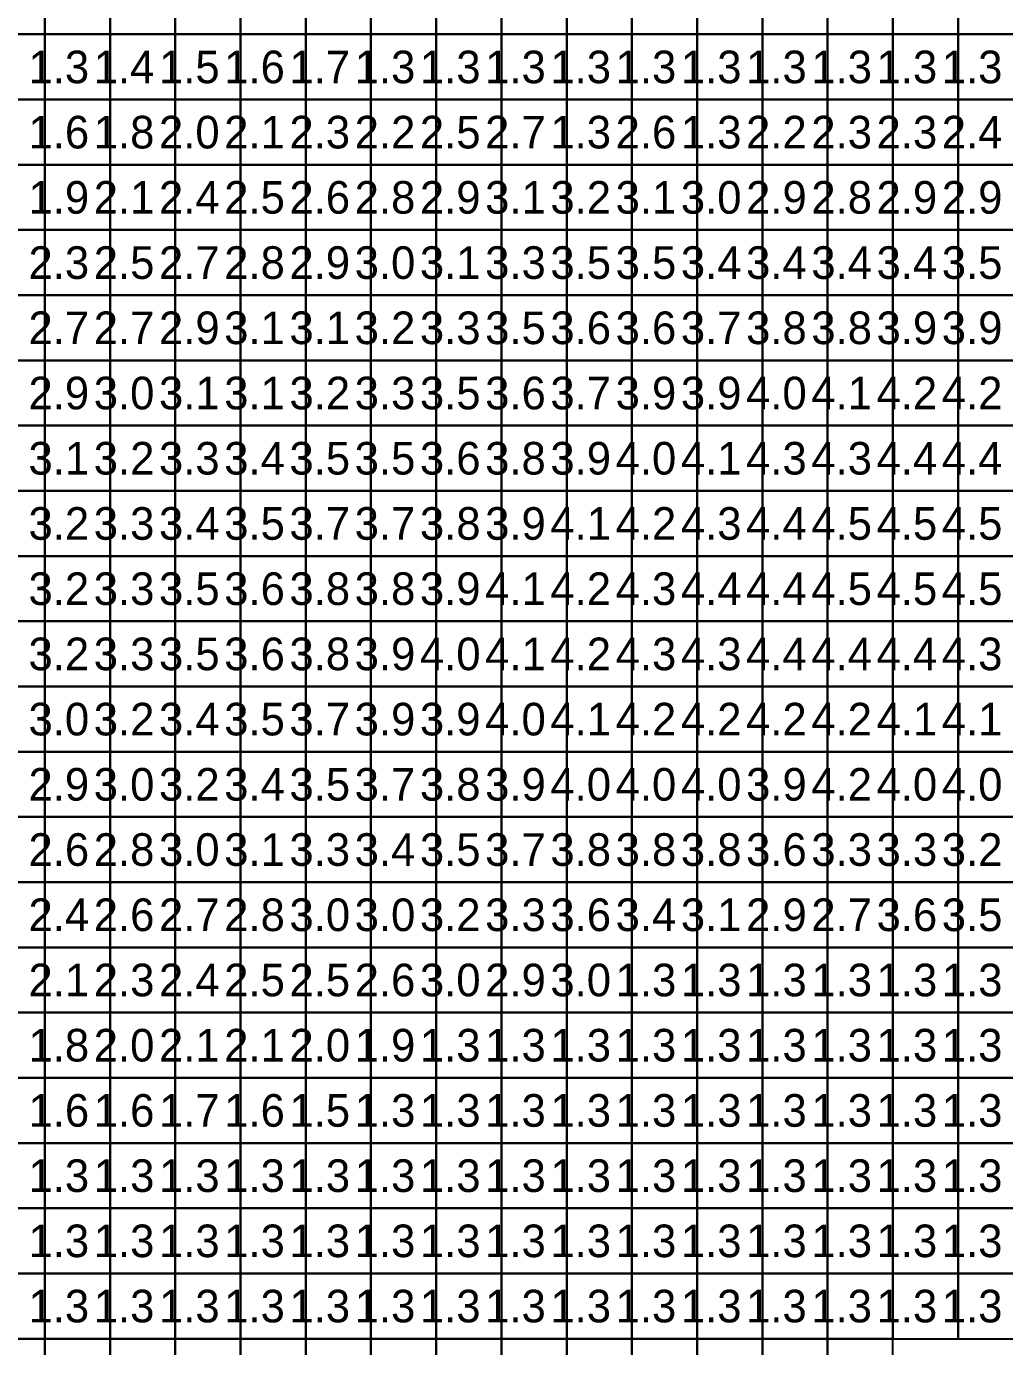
# Model space of a CAD drawing. Header units: metres. Extents: x -0.2 to 36.1, y -0.2 to 14.2.
# Drawn here: x 21.094 to 24.093, y 6.176 to 10.224 of the extents above; entities that cross this region are included whole.
import ezdxf

# ---------------------------------------------------------------- set-up
doc = ezdxf.new("R2010")
doc.units = ezdxf.units.M

msp = doc.modelspace()

# ---------------------------------------------------------------- linework, layer by layer
for points in [[(20.95, 10.2), (21.15, 10.2), (21.15, 10.4), (20.95, 10.4)], [(21.15, 10.2), (21.35, 10.2), (21.35, 10.4), (21.15, 10.4)], [(21.35, 10.2), (21.55, 10.2), (21.55, 10.4), (21.35, 10.4)], [(21.55, 10.2), (21.75, 10.2), (21.75, 10.4), (21.55, 10.4)], [(21.75, 10.2), (21.95, 10.2), (21.95, 10.4), (21.75, 10.4)], [(21.95, 10.2), (22.15, 10.2), (22.15, 10.4), (21.95, 10.4)], [(22.15, 10.2), (22.35, 10.2), (22.35, 10.4), (22.15, 10.4)], [(22.35, 10.2), (22.55, 10.2), (22.55, 10.4), (22.35, 10.4)], [(22.55, 10.2), (22.75, 10.2), (22.75, 10.4), (22.55, 10.4)], [(22.75, 10.2), (22.95, 10.2), (22.95, 10.4), (22.75, 10.4)], [(22.95, 10.2), (23.15, 10.2), (23.15, 10.4), (22.95, 10.4)], [(23.15, 10.2), (23.35, 10.2), (23.35, 10.4), (23.15, 10.4)], [(23.35, 10.2), (23.55, 10.2), (23.55, 10.4), (23.35, 10.4)], [(23.55, 10.2), (23.75, 10.2), (23.75, 10.4), (23.55, 10.4)], [(23.75, 10.2), (23.95, 10.2), (23.95, 10.4), (23.75, 10.4)], [(23.95, 10.2), (24.15, 10.2), (24.15, 10.4), (23.95, 10.4)], [(20.95, 10), (21.15, 10), (21.15, 10.2), (20.95, 10.2)], [(21.15, 10), (21.35, 10), (21.35, 10.2), (21.15, 10.2)], [(21.35, 10), (21.55, 10), (21.55, 10.2), (21.35, 10.2)], [(21.55, 10), (21.75, 10), (21.75, 10.2), (21.55, 10.2)], [(21.75, 10), (21.95, 10), (21.95, 10.2), (21.75, 10.2)], [(21.95, 10), (22.15, 10), (22.15, 10.2), (21.95, 10.2)], [(22.15, 10), (22.35, 10), (22.35, 10.2), (22.15, 10.2)], [(22.35, 10), (22.55, 10), (22.55, 10.2), (22.35, 10.2)], [(22.55, 10), (22.75, 10), (22.75, 10.2), (22.55, 10.2)], [(22.75, 10), (22.95, 10), (22.95, 10.2), (22.75, 10.2)], [(22.95, 10), (23.15, 10), (23.15, 10.2), (22.95, 10.2)], [(23.15, 10), (23.35, 10), (23.35, 10.2), (23.15, 10.2)], [(23.35, 10), (23.55, 10), (23.55, 10.2), (23.35, 10.2)], [(23.55, 10), (23.75, 10), (23.75, 10.2), (23.55, 10.2)], [(23.75, 10), (23.95, 10), (23.95, 10.2), (23.75, 10.2)], [(23.95, 10), (24.15, 10), (24.15, 10.2), (23.95, 10.2)], [(20.95, 9.8), (21.15, 9.8), (21.15, 10), (20.95, 10)], [(21.15, 9.8), (21.35, 9.8), (21.35, 10), (21.15, 10)], [(21.35, 9.8), (21.55, 9.8), (21.55, 10), (21.35, 10)], [(21.55, 9.8), (21.75, 9.8), (21.75, 10), (21.55, 10)], [(21.75, 9.8), (21.95, 9.8), (21.95, 10), (21.75, 10)], [(21.95, 9.8), (22.15, 9.8), (22.15, 10), (21.95, 10)], [(22.15, 9.8), (22.35, 9.8), (22.35, 10), (22.15, 10)], [(22.35, 9.8), (22.55, 9.8), (22.55, 10), (22.35, 10)], [(22.55, 9.8), (22.75, 9.8), (22.75, 10), (22.55, 10)], [(22.75, 9.8), (22.95, 9.8), (22.95, 10), (22.75, 10)], [(22.95, 9.8), (23.15, 9.8), (23.15, 10), (22.95, 10)], [(23.15, 9.8), (23.35, 9.8), (23.35, 10), (23.15, 10)], [(23.35, 9.8), (23.55, 9.8), (23.55, 10), (23.35, 10)], [(23.55, 9.8), (23.75, 9.8), (23.75, 10), (23.55, 10)], [(23.75, 9.8), (23.95, 9.8), (23.95, 10), (23.75, 10)], [(23.95, 9.8), (24.15, 9.8), (24.15, 10), (23.95, 10)], [(20.95, 9.6), (21.15, 9.6), (21.15, 9.8), (20.95, 9.8)], [(21.15, 9.6), (21.35, 9.6), (21.35, 9.8), (21.15, 9.8)], [(21.35, 9.6), (21.55, 9.6), (21.55, 9.8), (21.35, 9.8)], [(21.55, 9.6), (21.75, 9.6), (21.75, 9.8), (21.55, 9.8)], [(21.75, 9.6), (21.95, 9.6), (21.95, 9.8), (21.75, 9.8)], [(21.95, 9.6), (22.15, 9.6), (22.15, 9.8), (21.95, 9.8)], [(22.15, 9.6), (22.35, 9.6), (22.35, 9.8), (22.15, 9.8)], [(22.35, 9.6), (22.55, 9.6), (22.55, 9.8), (22.35, 9.8)], [(22.55, 9.6), (22.75, 9.6), (22.75, 9.8), (22.55, 9.8)], [(22.75, 9.6), (22.95, 9.6), (22.95, 9.8), (22.75, 9.8)], [(22.95, 9.6), (23.15, 9.6), (23.15, 9.8), (22.95, 9.8)], [(23.15, 9.6), (23.35, 9.6), (23.35, 9.8), (23.15, 9.8)], [(23.35, 9.6), (23.55, 9.6), (23.55, 9.8), (23.35, 9.8)], [(23.55, 9.6), (23.75, 9.6), (23.75, 9.8), (23.55, 9.8)], [(23.75, 9.6), (23.95, 9.6), (23.95, 9.8), (23.75, 9.8)], [(23.95, 9.6), (24.15, 9.6), (24.15, 9.8), (23.95, 9.8)], [(20.95, 9.4), (21.15, 9.4), (21.15, 9.6), (20.95, 9.6)], [(21.15, 9.4), (21.35, 9.4), (21.35, 9.6), (21.15, 9.6)], [(21.35, 9.4), (21.55, 9.4), (21.55, 9.6), (21.35, 9.6)], [(21.55, 9.4), (21.75, 9.4), (21.75, 9.6), (21.55, 9.6)], [(21.75, 9.4), (21.95, 9.4), (21.95, 9.6), (21.75, 9.6)], [(21.95, 9.4), (22.15, 9.4), (22.15, 9.6), (21.95, 9.6)], [(22.15, 9.4), (22.35, 9.4), (22.35, 9.6), (22.15, 9.6)], [(22.35, 9.4), (22.55, 9.4), (22.55, 9.6), (22.35, 9.6)], [(22.55, 9.4), (22.75, 9.4), (22.75, 9.6), (22.55, 9.6)], [(22.75, 9.4), (22.95, 9.4), (22.95, 9.6), (22.75, 9.6)], [(22.95, 9.4), (23.15, 9.4), (23.15, 9.6), (22.95, 9.6)], [(23.15, 9.4), (23.35, 9.4), (23.35, 9.6), (23.15, 9.6)], [(23.35, 9.4), (23.55, 9.4), (23.55, 9.6), (23.35, 9.6)], [(23.55, 9.4), (23.75, 9.4), (23.75, 9.6), (23.55, 9.6)], [(23.75, 9.4), (23.95, 9.4), (23.95, 9.6), (23.75, 9.6)], [(23.95, 9.4), (24.15, 9.4), (24.15, 9.6), (23.95, 9.6)], [(20.95, 9.2), (21.15, 9.2), (21.15, 9.4), (20.95, 9.4)], [(21.15, 9.2), (21.35, 9.2), (21.35, 9.4), (21.15, 9.4)], [(21.35, 9.2), (21.55, 9.2), (21.55, 9.4), (21.35, 9.4)], [(21.55, 9.2), (21.75, 9.2), (21.75, 9.4), (21.55, 9.4)], [(21.75, 9.2), (21.95, 9.2), (21.95, 9.4), (21.75, 9.4)], [(21.95, 9.2), (22.15, 9.2), (22.15, 9.4), (21.95, 9.4)], [(22.15, 9.2), (22.35, 9.2), (22.35, 9.4), (22.15, 9.4)], [(22.35, 9.2), (22.55, 9.2), (22.55, 9.4), (22.35, 9.4)], [(22.55, 9.2), (22.75, 9.2), (22.75, 9.4), (22.55, 9.4)], [(22.75, 9.2), (22.95, 9.2), (22.95, 9.4), (22.75, 9.4)], [(22.95, 9.2), (23.15, 9.2), (23.15, 9.4), (22.95, 9.4)], [(23.15, 9.2), (23.35, 9.2), (23.35, 9.4), (23.15, 9.4)], [(23.35, 9.2), (23.55, 9.2), (23.55, 9.4), (23.35, 9.4)], [(23.55, 9.2), (23.75, 9.2), (23.75, 9.4), (23.55, 9.4)], [(23.75, 9.2), (23.95, 9.2), (23.95, 9.4), (23.75, 9.4)], [(23.95, 9.2), (24.15, 9.2), (24.15, 9.4), (23.95, 9.4)], [(20.95, 9), (21.15, 9), (21.15, 9.2), (20.95, 9.2)], [(21.15, 9), (21.35, 9), (21.35, 9.2), (21.15, 9.2)], [(21.35, 9), (21.55, 9), (21.55, 9.2), (21.35, 9.2)], [(21.55, 9), (21.75, 9), (21.75, 9.2), (21.55, 9.2)], [(21.75, 9), (21.95, 9), (21.95, 9.2), (21.75, 9.2)], [(21.95, 9), (22.15, 9), (22.15, 9.2), (21.95, 9.2)], [(22.15, 9), (22.35, 9), (22.35, 9.2), (22.15, 9.2)], [(22.35, 9), (22.55, 9), (22.55, 9.2), (22.35, 9.2)], [(22.55, 9), (22.75, 9), (22.75, 9.2), (22.55, 9.2)], [(22.75, 9), (22.95, 9), (22.95, 9.2), (22.75, 9.2)], [(22.95, 9), (23.15, 9), (23.15, 9.2), (22.95, 9.2)], [(23.15, 9), (23.35, 9), (23.35, 9.2), (23.15, 9.2)], [(23.35, 9), (23.55, 9), (23.55, 9.2), (23.35, 9.2)], [(23.55, 9), (23.75, 9), (23.75, 9.2), (23.55, 9.2)], [(23.75, 9), (23.95, 9), (23.95, 9.2), (23.75, 9.2)], [(23.95, 9), (24.15, 9), (24.15, 9.2), (23.95, 9.2)], [(20.95, 8.8), (21.15, 8.8), (21.15, 9), (20.95, 9)], [(21.15, 8.8), (21.35, 8.8), (21.35, 9), (21.15, 9)], [(21.35, 8.8), (21.55, 8.8), (21.55, 9), (21.35, 9)], [(21.55, 8.8), (21.75, 8.8), (21.75, 9), (21.55, 9)], [(21.75, 8.8), (21.95, 8.8), (21.95, 9), (21.75, 9)], [(21.95, 8.8), (22.15, 8.8), (22.15, 9), (21.95, 9)], [(22.15, 8.8), (22.35, 8.8), (22.35, 9), (22.15, 9)], [(22.35, 8.8), (22.55, 8.8), (22.55, 9), (22.35, 9)], [(22.55, 8.8), (22.75, 8.8), (22.75, 9), (22.55, 9)], [(22.75, 8.8), (22.95, 8.8), (22.95, 9), (22.75, 9)], [(22.95, 8.8), (23.15, 8.8), (23.15, 9), (22.95, 9)], [(23.15, 8.8), (23.35, 8.8), (23.35, 9), (23.15, 9)], [(23.35, 8.8), (23.55, 8.8), (23.55, 9), (23.35, 9)], [(23.55, 8.8), (23.75, 8.8), (23.75, 9), (23.55, 9)], [(23.75, 8.8), (23.95, 8.8), (23.95, 9), (23.75, 9)], [(23.95, 8.8), (24.15, 8.8), (24.15, 9), (23.95, 9)], [(20.95, 8.6), (21.15, 8.6), (21.15, 8.8), (20.95, 8.8)], [(21.15, 8.6), (21.35, 8.6), (21.35, 8.8), (21.15, 8.8)], [(21.35, 8.6), (21.55, 8.6), (21.55, 8.8), (21.35, 8.8)], [(21.55, 8.6), (21.75, 8.6), (21.75, 8.8), (21.55, 8.8)], [(21.75, 8.6), (21.95, 8.6), (21.95, 8.8), (21.75, 8.8)], [(21.95, 8.6), (22.15, 8.6), (22.15, 8.8), (21.95, 8.8)], [(22.15, 8.6), (22.35, 8.6), (22.35, 8.8), (22.15, 8.8)], [(22.35, 8.6), (22.55, 8.6), (22.55, 8.8), (22.35, 8.8)], [(22.55, 8.6), (22.75, 8.6), (22.75, 8.8), (22.55, 8.8)], [(22.75, 8.6), (22.95, 8.6), (22.95, 8.8), (22.75, 8.8)], [(22.95, 8.6), (23.15, 8.6), (23.15, 8.8), (22.95, 8.8)], [(23.15, 8.6), (23.35, 8.6), (23.35, 8.8), (23.15, 8.8)], [(23.35, 8.6), (23.55, 8.6), (23.55, 8.8), (23.35, 8.8)], [(23.55, 8.6), (23.75, 8.6), (23.75, 8.8), (23.55, 8.8)], [(23.75, 8.6), (23.95, 8.6), (23.95, 8.8), (23.75, 8.8)], [(23.95, 8.6), (24.15, 8.6), (24.15, 8.8), (23.95, 8.8)], [(20.95, 8.4), (21.15, 8.4), (21.15, 8.6), (20.95, 8.6)], [(21.15, 8.4), (21.35, 8.4), (21.35, 8.6), (21.15, 8.6)], [(21.35, 8.4), (21.55, 8.4), (21.55, 8.6), (21.35, 8.6)], [(21.55, 8.4), (21.75, 8.4), (21.75, 8.6), (21.55, 8.6)], [(21.75, 8.4), (21.95, 8.4), (21.95, 8.6), (21.75, 8.6)], [(21.95, 8.4), (22.15, 8.4), (22.15, 8.6), (21.95, 8.6)], [(22.15, 8.4), (22.35, 8.4), (22.35, 8.6), (22.15, 8.6)], [(22.35, 8.4), (22.55, 8.4), (22.55, 8.6), (22.35, 8.6)], [(22.55, 8.4), (22.75, 8.4), (22.75, 8.6), (22.55, 8.6)], [(22.75, 8.4), (22.95, 8.4), (22.95, 8.6), (22.75, 8.6)], [(22.95, 8.4), (23.15, 8.4), (23.15, 8.6), (22.95, 8.6)], [(23.15, 8.4), (23.35, 8.4), (23.35, 8.6), (23.15, 8.6)], [(23.35, 8.4), (23.55, 8.4), (23.55, 8.6), (23.35, 8.6)], [(23.55, 8.4), (23.75, 8.4), (23.75, 8.6), (23.55, 8.6)], [(23.75, 8.4), (23.95, 8.4), (23.95, 8.6), (23.75, 8.6)], [(23.95, 8.4), (24.15, 8.4), (24.15, 8.6), (23.95, 8.6)], [(20.95, 8.2), (21.15, 8.2), (21.15, 8.4), (20.95, 8.4)], [(21.15, 8.2), (21.35, 8.2), (21.35, 8.4), (21.15, 8.4)], [(21.35, 8.2), (21.55, 8.2), (21.55, 8.4), (21.35, 8.4)], [(21.55, 8.2), (21.75, 8.2), (21.75, 8.4), (21.55, 8.4)], [(21.75, 8.2), (21.95, 8.2), (21.95, 8.4), (21.75, 8.4)], [(21.95, 8.2), (22.15, 8.2), (22.15, 8.4), (21.95, 8.4)], [(22.15, 8.2), (22.35, 8.2), (22.35, 8.4), (22.15, 8.4)], [(22.35, 8.2), (22.55, 8.2), (22.55, 8.4), (22.35, 8.4)], [(22.55, 8.2), (22.75, 8.2), (22.75, 8.4), (22.55, 8.4)], [(22.75, 8.2), (22.95, 8.2), (22.95, 8.4), (22.75, 8.4)], [(22.95, 8.2), (23.15, 8.2), (23.15, 8.4), (22.95, 8.4)], [(23.15, 8.2), (23.35, 8.2), (23.35, 8.4), (23.15, 8.4)], [(23.35, 8.2), (23.55, 8.2), (23.55, 8.4), (23.35, 8.4)], [(23.55, 8.2), (23.75, 8.2), (23.75, 8.4), (23.55, 8.4)], [(23.75, 8.2), (23.95, 8.2), (23.95, 8.4), (23.75, 8.4)], [(23.95, 8.2), (24.15, 8.2), (24.15, 8.4), (23.95, 8.4)], [(20.95, 8), (21.15, 8), (21.15, 8.2), (20.95, 8.2)], [(21.15, 8), (21.35, 8), (21.35, 8.2), (21.15, 8.2)], [(21.35, 8), (21.55, 8), (21.55, 8.2), (21.35, 8.2)], [(21.55, 8), (21.75, 8), (21.75, 8.2), (21.55, 8.2)], [(21.75, 8), (21.95, 8), (21.95, 8.2), (21.75, 8.2)], [(21.95, 8), (22.15, 8), (22.15, 8.2), (21.95, 8.2)], [(22.15, 8), (22.35, 8), (22.35, 8.2), (22.15, 8.2)], [(22.35, 8), (22.55, 8), (22.55, 8.2), (22.35, 8.2)], [(22.55, 8), (22.75, 8), (22.75, 8.2), (22.55, 8.2)], [(22.75, 8), (22.95, 8), (22.95, 8.2), (22.75, 8.2)], [(22.95, 8), (23.15, 8), (23.15, 8.2), (22.95, 8.2)], [(23.15, 8), (23.35, 8), (23.35, 8.2), (23.15, 8.2)], [(23.35, 8), (23.55, 8), (23.55, 8.2), (23.35, 8.2)], [(23.55, 8), (23.75, 8), (23.75, 8.2), (23.55, 8.2)], [(23.75, 8), (23.95, 8), (23.95, 8.2), (23.75, 8.2)], [(23.95, 8), (24.15, 8), (24.15, 8.2), (23.95, 8.2)], [(20.95, 7.8), (21.15, 7.8), (21.15, 8), (20.95, 8)], [(21.15, 7.8), (21.35, 7.8), (21.35, 8), (21.15, 8)], [(21.35, 7.8), (21.55, 7.8), (21.55, 8), (21.35, 8)], [(21.55, 7.8), (21.75, 7.8), (21.75, 8), (21.55, 8)], [(21.75, 7.8), (21.95, 7.8), (21.95, 8), (21.75, 8)], [(21.95, 7.8), (22.15, 7.8), (22.15, 8), (21.95, 8)], [(22.15, 7.8), (22.35, 7.8), (22.35, 8), (22.15, 8)], [(22.35, 7.8), (22.55, 7.8), (22.55, 8), (22.35, 8)], [(22.55, 7.8), (22.75, 7.8), (22.75, 8), (22.55, 8)], [(22.75, 7.8), (22.95, 7.8), (22.95, 8), (22.75, 8)], [(22.95, 7.8), (23.15, 7.8), (23.15, 8), (22.95, 8)], [(23.15, 7.8), (23.35, 7.8), (23.35, 8), (23.15, 8)], [(23.35, 7.8), (23.55, 7.8), (23.55, 8), (23.35, 8)], [(23.55, 7.8), (23.75, 7.8), (23.75, 8), (23.55, 8)], [(23.75, 7.8), (23.95, 7.8), (23.95, 8), (23.75, 8)], [(23.95, 7.8), (24.15, 7.8), (24.15, 8), (23.95, 8)], [(20.95, 7.6), (21.15, 7.6), (21.15, 7.8), (20.95, 7.8)], [(21.15, 7.6), (21.35, 7.6), (21.35, 7.8), (21.15, 7.8)], [(21.35, 7.6), (21.55, 7.6), (21.55, 7.8), (21.35, 7.8)], [(21.55, 7.6), (21.75, 7.6), (21.75, 7.8), (21.55, 7.8)], [(21.75, 7.6), (21.95, 7.6), (21.95, 7.8), (21.75, 7.8)], [(21.95, 7.6), (22.15, 7.6), (22.15, 7.8), (21.95, 7.8)], [(22.15, 7.6), (22.35, 7.6), (22.35, 7.8), (22.15, 7.8)], [(22.35, 7.6), (22.55, 7.6), (22.55, 7.8), (22.35, 7.8)], [(22.55, 7.6), (22.75, 7.6), (22.75, 7.8), (22.55, 7.8)], [(22.75, 7.6), (22.95, 7.6), (22.95, 7.8), (22.75, 7.8)], [(22.95, 7.6), (23.15, 7.6), (23.15, 7.8), (22.95, 7.8)], [(23.15, 7.6), (23.35, 7.6), (23.35, 7.8), (23.15, 7.8)], [(23.35, 7.6), (23.55, 7.6), (23.55, 7.8), (23.35, 7.8)], [(23.55, 7.6), (23.75, 7.6), (23.75, 7.8), (23.55, 7.8)], [(23.75, 7.6), (23.95, 7.6), (23.95, 7.8), (23.75, 7.8)], [(23.95, 7.6), (24.15, 7.6), (24.15, 7.8), (23.95, 7.8)], [(20.95, 7.4), (21.15, 7.4), (21.15, 7.6), (20.95, 7.6)], [(21.15, 7.4), (21.35, 7.4), (21.35, 7.6), (21.15, 7.6)], [(21.35, 7.4), (21.55, 7.4), (21.55, 7.6), (21.35, 7.6)], [(21.55, 7.4), (21.75, 7.4), (21.75, 7.6), (21.55, 7.6)], [(21.75, 7.4), (21.95, 7.4), (21.95, 7.6), (21.75, 7.6)], [(21.95, 7.4), (22.15, 7.4), (22.15, 7.6), (21.95, 7.6)], [(22.15, 7.4), (22.35, 7.4), (22.35, 7.6), (22.15, 7.6)], [(22.35, 7.4), (22.55, 7.4), (22.55, 7.6), (22.35, 7.6)], [(22.55, 7.4), (22.75, 7.4), (22.75, 7.6), (22.55, 7.6)], [(22.75, 7.4), (22.95, 7.4), (22.95, 7.6), (22.75, 7.6)], [(22.95, 7.4), (23.15, 7.4), (23.15, 7.6), (22.95, 7.6)], [(23.15, 7.4), (23.35, 7.4), (23.35, 7.6), (23.15, 7.6)], [(23.35, 7.4), (23.55, 7.4), (23.55, 7.6), (23.35, 7.6)], [(23.55, 7.4), (23.75, 7.4), (23.75, 7.6), (23.55, 7.6)], [(23.75, 7.4), (23.95, 7.4), (23.95, 7.6), (23.75, 7.6)], [(23.95, 7.4), (24.15, 7.4), (24.15, 7.6), (23.95, 7.6)], [(20.95, 7.2), (21.15, 7.2), (21.15, 7.4), (20.95, 7.4)], [(21.15, 7.2), (21.35, 7.2), (21.35, 7.4), (21.15, 7.4)], [(21.35, 7.2), (21.55, 7.2), (21.55, 7.4), (21.35, 7.4)], [(21.55, 7.2), (21.75, 7.2), (21.75, 7.4), (21.55, 7.4)], [(21.75, 7.2), (21.95, 7.2), (21.95, 7.4), (21.75, 7.4)], [(21.95, 7.2), (22.15, 7.2), (22.15, 7.4), (21.95, 7.4)], [(22.15, 7.2), (22.35, 7.2), (22.35, 7.4), (22.15, 7.4)], [(22.35, 7.2), (22.55, 7.2), (22.55, 7.4), (22.35, 7.4)], [(22.55, 7.2), (22.75, 7.2), (22.75, 7.4), (22.55, 7.4)], [(22.75, 7.2), (22.95, 7.2), (22.95, 7.4), (22.75, 7.4)], [(22.95, 7.2), (23.15, 7.2), (23.15, 7.4), (22.95, 7.4)], [(23.15, 7.2), (23.35, 7.2), (23.35, 7.4), (23.15, 7.4)], [(23.35, 7.2), (23.55, 7.2), (23.55, 7.4), (23.35, 7.4)], [(23.55, 7.2), (23.75, 7.2), (23.75, 7.4), (23.55, 7.4)], [(23.75, 7.2), (23.95, 7.2), (23.95, 7.4), (23.75, 7.4)], [(23.95, 7.2), (24.15, 7.2), (24.15, 7.4), (23.95, 7.4)], [(20.95, 7), (21.15, 7), (21.15, 7.2), (20.95, 7.2)], [(21.15, 7), (21.35, 7), (21.35, 7.2), (21.15, 7.2)], [(21.35, 7), (21.55, 7), (21.55, 7.2), (21.35, 7.2)], [(21.55, 7), (21.75, 7), (21.75, 7.2), (21.55, 7.2)], [(21.75, 7), (21.95, 7), (21.95, 7.2), (21.75, 7.2)], [(21.95, 7), (22.15, 7), (22.15, 7.2), (21.95, 7.2)], [(22.15, 7), (22.35, 7), (22.35, 7.2), (22.15, 7.2)], [(22.35, 7), (22.55, 7), (22.55, 7.2), (22.35, 7.2)], [(22.55, 7), (22.75, 7), (22.75, 7.2), (22.55, 7.2)], [(22.75, 7), (22.95, 7), (22.95, 7.2), (22.75, 7.2)], [(22.95, 7), (23.15, 7), (23.15, 7.2), (22.95, 7.2)], [(23.15, 7), (23.35, 7), (23.35, 7.2), (23.15, 7.2)], [(23.35, 7), (23.55, 7), (23.55, 7.2), (23.35, 7.2)], [(23.55, 7), (23.75, 7), (23.75, 7.2), (23.55, 7.2)], [(23.75, 7), (23.95, 7), (23.95, 7.2), (23.75, 7.2)], [(23.95, 7), (24.15, 7), (24.15, 7.2), (23.95, 7.2)], [(20.95, 6.8), (21.15, 6.8), (21.15, 7), (20.95, 7)], [(21.15, 6.8), (21.35, 6.8), (21.35, 7), (21.15, 7)], [(21.35, 6.8), (21.55, 6.8), (21.55, 7), (21.35, 7)], [(21.55, 6.8), (21.75, 6.8), (21.75, 7), (21.55, 7)], [(21.75, 6.8), (21.95, 6.8), (21.95, 7), (21.75, 7)], [(21.95, 6.8), (22.15, 6.8), (22.15, 7), (21.95, 7)], [(22.15, 6.8), (22.35, 6.8), (22.35, 7), (22.15, 7)], [(22.35, 6.8), (22.55, 6.8), (22.55, 7), (22.35, 7)], [(22.55, 6.8), (22.75, 6.8), (22.75, 7), (22.55, 7)], [(22.75, 6.8), (22.95, 6.8), (22.95, 7), (22.75, 7)], [(22.95, 6.8), (23.15, 6.8), (23.15, 7), (22.95, 7)], [(23.15, 6.8), (23.35, 6.8), (23.35, 7), (23.15, 7)], [(23.35, 6.8), (23.55, 6.8), (23.55, 7), (23.35, 7)], [(23.55, 6.8), (23.75, 6.8), (23.75, 7), (23.55, 7)], [(23.75, 6.8), (23.95, 6.8), (23.95, 7), (23.75, 7)], [(23.95, 6.8), (24.15, 6.8), (24.15, 7), (23.95, 7)], [(20.95, 6.6), (21.15, 6.6), (21.15, 6.8), (20.95, 6.8)], [(21.15, 6.6), (21.35, 6.6), (21.35, 6.8), (21.15, 6.8)], [(21.35, 6.6), (21.55, 6.6), (21.55, 6.8), (21.35, 6.8)], [(21.55, 6.6), (21.75, 6.6), (21.75, 6.8), (21.55, 6.8)], [(21.75, 6.6), (21.95, 6.6), (21.95, 6.8), (21.75, 6.8)], [(21.95, 6.6), (22.15, 6.6), (22.15, 6.8), (21.95, 6.8)], [(22.15, 6.6), (22.35, 6.6), (22.35, 6.8), (22.15, 6.8)], [(22.35, 6.6), (22.55, 6.6), (22.55, 6.8), (22.35, 6.8)], [(22.55, 6.6), (22.75, 6.6), (22.75, 6.8), (22.55, 6.8)], [(22.75, 6.6), (22.95, 6.6), (22.95, 6.8), (22.75, 6.8)], [(22.95, 6.6), (23.15, 6.6), (23.15, 6.8), (22.95, 6.8)], [(23.15, 6.6), (23.35, 6.6), (23.35, 6.8), (23.15, 6.8)], [(23.35, 6.6), (23.55, 6.6), (23.55, 6.8), (23.35, 6.8)], [(23.55, 6.6), (23.75, 6.6), (23.75, 6.8), (23.55, 6.8)], [(23.75, 6.6), (23.95, 6.6), (23.95, 6.8), (23.75, 6.8)], [(23.95, 6.6), (24.15, 6.6), (24.15, 6.8), (23.95, 6.8)], [(20.95, 6.4), (21.15, 6.4), (21.15, 6.6), (20.95, 6.6)], [(21.15, 6.4), (21.35, 6.4), (21.35, 6.6), (21.15, 6.6)], [(21.35, 6.4), (21.55, 6.4), (21.55, 6.6), (21.35, 6.6)], [(21.55, 6.4), (21.75, 6.4), (21.75, 6.6), (21.55, 6.6)], [(21.75, 6.4), (21.95, 6.4), (21.95, 6.6), (21.75, 6.6)], [(21.95, 6.4), (22.15, 6.4), (22.15, 6.6), (21.95, 6.6)], [(22.15, 6.4), (22.35, 6.4), (22.35, 6.6), (22.15, 6.6)], [(22.35, 6.4), (22.55, 6.4), (22.55, 6.6), (22.35, 6.6)], [(22.55, 6.4), (22.75, 6.4), (22.75, 6.6), (22.55, 6.6)], [(22.75, 6.4), (22.95, 6.4), (22.95, 6.6), (22.75, 6.6)], [(22.95, 6.4), (23.15, 6.4), (23.15, 6.6), (22.95, 6.6)], [(23.15, 6.4), (23.35, 6.4), (23.35, 6.6), (23.15, 6.6)], [(23.35, 6.4), (23.55, 6.4), (23.55, 6.6), (23.35, 6.6)], [(23.55, 6.4), (23.75, 6.4), (23.75, 6.6), (23.55, 6.6)], [(23.75, 6.4), (23.95, 6.4), (23.95, 6.6), (23.75, 6.6)], [(23.95, 6.4), (24.15, 6.4), (24.15, 6.6), (23.95, 6.6)], [(20.95, 6.2), (21.15, 6.2), (21.15, 6.4), (20.95, 6.4)], [(21.15, 6.2), (21.35, 6.2), (21.35, 6.4), (21.15, 6.4)], [(21.35, 6.2), (21.55, 6.2), (21.55, 6.4), (21.35, 6.4)], [(21.55, 6.2), (21.75, 6.2), (21.75, 6.4), (21.55, 6.4)], [(21.75, 6.2), (21.95, 6.2), (21.95, 6.4), (21.75, 6.4)], [(21.95, 6.2), (22.15, 6.2), (22.15, 6.4), (21.95, 6.4)], [(22.15, 6.2), (22.35, 6.2), (22.35, 6.4), (22.15, 6.4)], [(22.35, 6.2), (22.55, 6.2), (22.55, 6.4), (22.35, 6.4)], [(22.55, 6.2), (22.75, 6.2), (22.75, 6.4), (22.55, 6.4)], [(22.75, 6.2), (22.95, 6.2), (22.95, 6.4), (22.75, 6.4)], [(22.95, 6.2), (23.15, 6.2), (23.15, 6.4), (22.95, 6.4)], [(23.15, 6.2), (23.35, 6.2), (23.35, 6.4), (23.15, 6.4)], [(23.35, 6.2), (23.55, 6.2), (23.55, 6.4), (23.35, 6.4)], [(23.55, 6.2), (23.75, 6.2), (23.75, 6.4), (23.55, 6.4)], [(23.75, 6.2), (23.95, 6.2), (23.95, 6.4), (23.75, 6.4)], [(23.95, 6.2), (24.15, 6.2), (24.15, 6.4), (23.95, 6.4)], [(20.95, 6), (21.15, 6), (21.15, 6.2), (20.95, 6.2)], [(21.15, 6), (21.35, 6), (21.35, 6.2), (21.15, 6.2)], [(21.35, 6), (21.55, 6), (21.55, 6.2), (21.35, 6.2)], [(21.55, 6), (21.75, 6), (21.75, 6.2), (21.55, 6.2)], [(21.75, 6), (21.95, 6), (21.95, 6.2), (21.75, 6.2)], [(21.95, 6), (22.15, 6), (22.15, 6.2), (21.95, 6.2)], [(22.15, 6), (22.35, 6), (22.35, 6.2), (22.15, 6.2)], [(22.35, 6), (22.55, 6), (22.55, 6.2), (22.35, 6.2)], [(22.55, 6), (22.75, 6), (22.75, 6.2), (22.55, 6.2)], [(22.75, 6), (22.95, 6), (22.95, 6.2), (22.75, 6.2)], [(22.95, 6), (23.15, 6), (23.15, 6.2), (22.95, 6.2)], [(23.15, 6), (23.35, 6), (23.35, 6.2), (23.15, 6.2)], [(23.35, 6), (23.55, 6), (23.55, 6.2), (23.35, 6.2)], [(23.55, 6), (23.75, 6), (23.75, 6.2), (23.55, 6.2)]]:
    msp.add_3dface(points)

# ---------------------------------------------------------------- texts
at = {"layer": 'TEXT_LAYER'}
for s, p in [('1.3', (21.1, 10.05)), ('1.4', (21.3, 10.05)), ('1.5', (21.5, 10.05)), ('1.6', (21.7, 10.05)), ('1.7', (21.9, 10.05)), ('1.3', (22.1, 10.05)), ('1.3', (22.3, 10.05)), ('1.3', (22.5, 10.05)), ('1.3', (22.7, 10.05)), ('1.3', (22.9, 10.05)), ('1.3', (23.1, 10.05)), ('1.3', (23.3, 10.05)), ('1.3', (23.5, 10.05)), ('1.3', (23.7, 10.05)), ('1.3', (23.9, 10.05)), ('1.6', (21.1, 9.85)), ('1.8', (21.3, 9.85)), ('2.0', (21.5, 9.85)), ('2.1', (21.7, 9.85)), ('2.3', (21.9, 9.85)), ('2.2', (22.1, 9.85)), ('2.5', (22.3, 9.85)), ('2.7', (22.5, 9.85)), ('1.3', (22.7, 9.85)), ('2.6', (22.9, 9.85)), ('1.3', (23.1, 9.85)), ('2.2', (23.3, 9.85)), ('2.3', (23.5, 9.85)), ('2.3', (23.7, 9.85)), ('2.4', (23.9, 9.85)), ('1.9', (21.1, 9.65)), ('2.1', (21.3, 9.65)), ('2.4', (21.5, 9.65)), ('2.5', (21.7, 9.65)), ('2.6', (21.9, 9.65)), ('2.8', (22.1, 9.65)), ('2.9', (22.3, 9.65)), ('3.1', (22.5, 9.65)), ('3.2', (22.7, 9.65)), ('3.1', (22.9, 9.65)), ('3.0', (23.1, 9.65)), ('2.9', (23.3, 9.65)), ('2.8', (23.5, 9.65)), ('2.9', (23.7, 9.65)), ('2.9', (23.9, 9.65)), ('2.3', (21.1, 9.45)), ('2.5', (21.3, 9.45)), ('2.7', (21.5, 9.45)), ('2.8', (21.7, 9.45)), ('2.9', (21.9, 9.45)), ('3.0', (22.1, 9.45)), ('3.1', (22.3, 9.45)), ('3.3', (22.5, 9.45)), ('3.5', (22.7, 9.45)), ('3.5', (22.9, 9.45)), ('3.4', (23.1, 9.45)), ('3.4', (23.3, 9.45)), ('3.4', (23.5, 9.45)), ('3.4', (23.7, 9.45)), ('3.5', (23.9, 9.45)), ('2.7', (21.1, 9.25)), ('2.7', (21.3, 9.25)), ('2.9', (21.5, 9.25)), ('3.1', (21.7, 9.25)), ('3.1', (21.9, 9.25)), ('3.2', (22.1, 9.25)), ('3.3', (22.3, 9.25)), ('3.5', (22.5, 9.25)), ('3.6', (22.7, 9.25)), ('3.6', (22.9, 9.25)), ('3.7', (23.1, 9.25)), ('3.8', (23.3, 9.25)), ('3.8', (23.5, 9.25)), ('3.9', (23.7, 9.25)), ('3.9', (23.9, 9.25)), ('2.9', (21.1, 9.05)), ('3.0', (21.3, 9.05)), ('3.1', (21.5, 9.05)), ('3.1', (21.7, 9.05)), ('3.2', (21.9, 9.05)), ('3.3', (22.1, 9.05)), ('3.5', (22.3, 9.05)), ('3.6', (22.5, 9.05)), ('3.7', (22.7, 9.05)), ('3.9', (22.9, 9.05)), ('3.9', (23.1, 9.05)), ('4.0', (23.3, 9.05)), ('4.1', (23.5, 9.05)), ('4.2', (23.7, 9.05)), ('4.2', (23.9, 9.05)), ('3.1', (21.1, 8.85)), ('3.2', (21.3, 8.85)), ('3.3', (21.5, 8.85)), ('3.4', (21.7, 8.85)), ('3.5', (21.9, 8.85)), ('3.5', (22.1, 8.85)), ('3.6', (22.3, 8.85)), ('3.8', (22.5, 8.85)), ('3.9', (22.7, 8.85)), ('4.0', (22.9, 8.85)), ('4.1', (23.1, 8.85)), ('4.3', (23.3, 8.85)), ('4.3', (23.5, 8.85)), ('4.4', (23.7, 8.85)), ('4.4', (23.9, 8.85)), ('3.2', (21.1, 8.65)), ('3.3', (21.3, 8.65)), ('3.4', (21.5, 8.65)), ('3.5', (21.7, 8.65)), ('3.7', (21.9, 8.65)), ('3.7', (22.1, 8.65)), ('3.8', (22.3, 8.65)), ('3.9', (22.5, 8.65)), ('4.1', (22.7, 8.65)), ('4.2', (22.9, 8.65)), ('4.3', (23.1, 8.65)), ('4.4', (23.3, 8.65)), ('4.5', (23.5, 8.65)), ('4.5', (23.7, 8.65)), ('4.5', (23.9, 8.65)), ('3.2', (21.1, 8.45)), ('3.3', (21.3, 8.45)), ('3.5', (21.5, 8.45)), ('3.6', (21.7, 8.45)), ('3.8', (21.9, 8.45)), ('3.8', (22.1, 8.45)), ('3.9', (22.3, 8.45)), ('4.1', (22.5, 8.45)), ('4.2', (22.7, 8.45)), ('4.3', (22.9, 8.45)), ('4.4', (23.1, 8.45)), ('4.4', (23.3, 8.45)), ('4.5', (23.5, 8.45)), ('4.5', (23.7, 8.45)), ('4.5', (23.9, 8.45)), ('3.2', (21.1, 8.25)), ('3.3', (21.3, 8.25)), ('3.5', (21.5, 8.25)), ('3.6', (21.7, 8.25)), ('3.8', (21.9, 8.25)), ('3.9', (22.1, 8.25)), ('4.0', (22.3, 8.25)), ('4.1', (22.5, 8.25)), ('4.2', (22.7, 8.25)), ('4.3', (22.9, 8.25)), ('4.3', (23.1, 8.25)), ('4.4', (23.3, 8.25)), ('4.4', (23.5, 8.25)), ('4.4', (23.7, 8.25)), ('4.3', (23.9, 8.25)), ('3.0', (21.1, 8.05)), ('3.2', (21.3, 8.05)), ('3.4', (21.5, 8.05)), ('3.5', (21.7, 8.05)), ('3.7', (21.9, 8.05)), ('3.9', (22.1, 8.05)), ('3.9', (22.3, 8.05)), ('4.0', (22.5, 8.05)), ('4.1', (22.7, 8.05)), ('4.2', (22.9, 8.05)), ('4.2', (23.1, 8.05)), ('4.2', (23.3, 8.05)), ('4.2', (23.5, 8.05)), ('4.1', (23.7, 8.05)), ('4.1', (23.9, 8.05)), ('2.9', (21.1, 7.85)), ('3.0', (21.3, 7.85)), ('3.2', (21.5, 7.85)), ('3.4', (21.7, 7.85)), ('3.5', (21.9, 7.85)), ('3.7', (22.1, 7.85)), ('3.8', (22.3, 7.85)), ('3.9', (22.5, 7.85)), ('4.0', (22.7, 7.85)), ('4.0', (22.9, 7.85)), ('4.0', (23.1, 7.85)), ('3.9', (23.3, 7.85)), ('4.2', (23.5, 7.85)), ('4.0', (23.7, 7.85)), ('4.0', (23.9, 7.85)), ('2.6', (21.1, 7.65)), ('2.8', (21.3, 7.65)), ('3.0', (21.5, 7.65)), ('3.1', (21.7, 7.65)), ('3.3', (21.9, 7.65)), ('3.4', (22.1, 7.65)), ('3.5', (22.3, 7.65)), ('3.7', (22.5, 7.65)), ('3.8', (22.7, 7.65)), ('3.8', (22.9, 7.65)), ('3.8', (23.1, 7.65)), ('3.6', (23.3, 7.65)), ('3.3', (23.5, 7.65)), ('3.3', (23.7, 7.65)), ('3.2', (23.9, 7.65)), ('2.4', (21.1, 7.45)), ('2.6', (21.3, 7.45)), ('2.7', (21.5, 7.45)), ('2.8', (21.7, 7.45)), ('3.0', (21.9, 7.45)), ('3.0', (22.1, 7.45)), ('3.2', (22.3, 7.45)), ('3.3', (22.5, 7.45)), ('3.6', (22.7, 7.45)), ('3.4', (22.9, 7.45)), ('3.1', (23.1, 7.45)), ('2.9', (23.3, 7.45)), ('2.7', (23.5, 7.45)), ('3.6', (23.7, 7.45)), ('3.5', (23.9, 7.45)), ('2.1', (21.1, 7.25)), ('2.3', (21.3, 7.25)), ('2.4', (21.5, 7.25)), ('2.5', (21.7, 7.25)), ('2.5', (21.9, 7.25)), ('2.6', (22.1, 7.25)), ('3.0', (22.3, 7.25)), ('2.9', (22.5, 7.25)), ('3.0', (22.7, 7.25)), ('1.3', (22.9, 7.25)), ('1.3', (23.1, 7.25)), ('1.3', (23.3, 7.25)), ('1.3', (23.5, 7.25)), ('1.3', (23.7, 7.25)), ('1.3', (23.9, 7.25)), ('1.8', (21.1, 7.05)), ('2.0', (21.3, 7.05)), ('2.1', (21.5, 7.05)), ('2.1', (21.7, 7.05)), ('2.0', (21.9, 7.05)), ('1.9', (22.1, 7.05)), ('1.3', (22.3, 7.05)), ('1.3', (22.5, 7.05)), ('1.3', (22.7, 7.05)), ('1.3', (22.9, 7.05)), ('1.3', (23.1, 7.05)), ('1.3', (23.3, 7.05)), ('1.3', (23.5, 7.05)), ('1.3', (23.7, 7.05)), ('1.3', (23.9, 7.05)), ('1.6', (21.1, 6.85)), ('1.6', (21.3, 6.85)), ('1.7', (21.5, 6.85)), ('1.6', (21.7, 6.85)), ('1.5', (21.9, 6.85)), ('1.3', (22.1, 6.85)), ('1.3', (22.3, 6.85)), ('1.3', (22.5, 6.85)), ('1.3', (22.7, 6.85)), ('1.3', (22.9, 6.85)), ('1.3', (23.1, 6.85)), ('1.3', (23.3, 6.85)), ('1.3', (23.5, 6.85)), ('1.3', (23.7, 6.85)), ('1.3', (23.9, 6.85)), ('1.3', (21.1, 6.65)), ('1.3', (21.3, 6.65)), ('1.3', (21.5, 6.65)), ('1.3', (21.7, 6.65)), ('1.3', (21.9, 6.65)), ('1.3', (22.1, 6.65)), ('1.3', (22.3, 6.65)), ('1.3', (22.5, 6.65)), ('1.3', (22.7, 6.65)), ('1.3', (22.9, 6.65)), ('1.3', (23.1, 6.65)), ('1.3', (23.3, 6.65)), ('1.3', (23.5, 6.65)), ('1.3', (23.7, 6.65)), ('1.3', (23.9, 6.65)), ('1.3', (21.1, 6.45)), ('1.3', (21.3, 6.45)), ('1.3', (21.5, 6.45)), ('1.3', (21.7, 6.45)), ('1.3', (21.9, 6.45)), ('1.3', (22.1, 6.45)), ('1.3', (22.3, 6.45)), ('1.3', (22.5, 6.45)), ('1.3', (22.7, 6.45)), ('1.3', (22.9, 6.45)), ('1.3', (23.1, 6.45)), ('1.3', (23.3, 6.45)), ('1.3', (23.5, 6.45)), ('1.3', (23.7, 6.45)), ('1.3', (23.9, 6.45)), ('1.3', (21.1, 6.25)), ('1.3', (21.3, 6.25)), ('1.3', (21.5, 6.25)), ('1.3', (21.7, 6.25)), ('1.3', (21.9, 6.25)), ('1.3', (22.1, 6.25)), ('1.3', (22.3, 6.25)), ('1.3', (22.5, 6.25)), ('1.3', (22.7, 6.25)), ('1.3', (22.9, 6.25)), ('1.3', (23.1, 6.25)), ('1.3', (23.3, 6.25)), ('1.3', (23.5, 6.25)), ('1.3', (23.7, 6.25)), ('1.3', (23.9, 6.25))]:
    msp.add_text(s, height=0.1, dxfattribs=at).set_placement(p)

doc.saveas('drawing.dxf')
